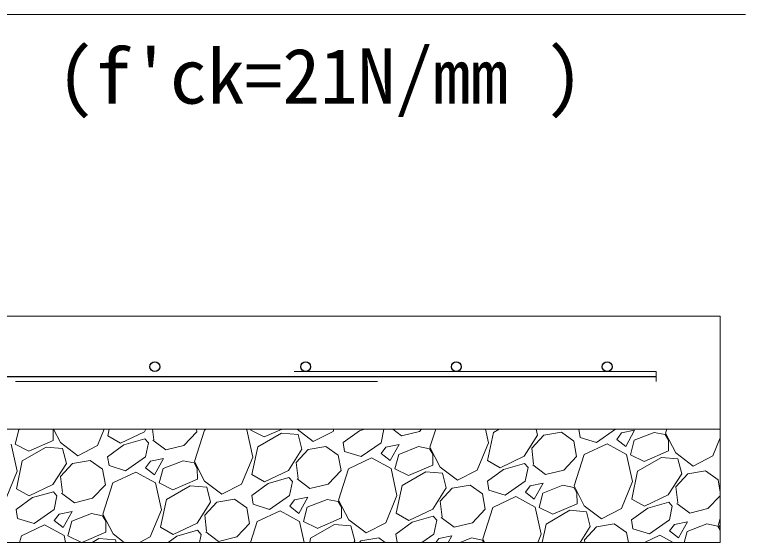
# Model space of a CAD drawing. Units: millimetres at full size; details may follow other scales. Extents: x 37600 to 71200, y -83280 to -59520.
# Drawn here: x 43269 to 44238, y -77595 to -76895 of the extents above; entities that cross this region are included whole.
import ezdxf
from ezdxf.enums import TextEntityAlignment as Align

# ---------------------------------------------------------------- set-up
doc = ezdxf.new("R2010")
doc.units = ezdxf.units.MM
doc.header["$LTSCALE"] = 80.0044
doc.linetypes.add('DASHED_SPACED', pattern=[12, 6, -6])
for name, color, linetype, lineweight in [('0_2', 4, 'Continuous', 13), ('Defpoints_5', 5, 'Continuous', 13), ('寸法', 6, 'Continuous', 13), ('鉄筋', 1, 'Continuous', 30), ('ﾊｯﾁﾝｸﾞ', 4, 'Continuous', 9)]:
    doc.layers.add(name, color=color, linetype=linetype, lineweight=lineweight)
doc.styles.add('ＭＳ ゴシック', font='')
doc.styles.get('ＭＳ ゴシック').set_extended_font_data('MS Gothic')

msp = doc.modelspace()

# ---------------------------------------------------------------- linework, layer by layer
at = {"layer": '0_2', "color": 7}
for points in [[(40305, -77295), (44205, -77295), (44205, -77445), (40305, -77445)], [(40305, -77445), (44205, -77445), (44205, -77595), (40305, -77595)]]:
    msp.add_lwpolyline(points, close=True, dxfattribs=at)
at = {"layer": 'Defpoints_5', "color": 7, "linetype": 'DASHED_SPACED'}
msp.add_lwpolyline([(40390, -77381.5), (44120, -77381.5), (44120, -77368.5), (40390, -77368.5)], close=True, dxfattribs=at)
at = {"layer": '寸法'}
msp.add_lwpolyline([(43005, -77295), (43040.78, -77223.45), (43205, -76895), (44238.33, -76895)], dxfattribs=at)
at = {"layer": '鉄筋'}
msp.add_line((40390, -77375), (44120, -77375), dxfattribs=at)
for centre in [(43455, -77362), (43655, -77362), (43855, -77362), (44055, -77362)]:
    msp.add_circle(centre, 6.5, dxfattribs=at)
at = {"layer": 'ﾊｯﾁﾝｸﾞ'}
for p, q in [((43274.77, -77445.8), (43269.64, -77464.93)), ((43276.81, -77445), (43274.77, -77445.8)), ((43319.92, -77445.6), (43319.57, -77445)), ((43320.15, -77460.02), (43319.92, -77445.6)), ((43320.65, -77445), (43329.72, -77462.58)), ((43378.88, -77466.53), (43387.71, -77445)), ((43392.54, -77453.79), (43394.4, -77445)), ((43441.14, -77448.36), (43409.43, -77463.44)), ((43443.27, -77445), (43441.14, -77448.36)), ((43453.69, -77458.9), (43452.03, -77445)), ((43493.66, -77466.54), (43510.77, -77448.57)), ((43520.66, -77446.1), (43507.47, -77487.66)), ((43510.77, -77448.57), (43510.12, -77445)), ((43522.99, -77445), (43520.66, -77446.1)), ((43577.09, -77445.85), (43575.54, -77445)), ((43584.89, -77481.76), (43577.09, -77445.85)), ((43582.45, -77445), (43582.13, -77446.17)), ((43582.13, -77446.17), (43600.23, -77455.12)), ((43600.23, -77455.12), (43623.89, -77445)), ((43643.76, -77445), (43665.2, -77461.26)), ((43665.2, -77461.26), (43691.36, -77447.77)), ((43691.36, -77447.77), (43692.5, -77445)), ((43726.44, -77446.92), (43704.8, -77462.64)), ((43733.15, -77445), (43726.44, -77446.92)), ((43758.76, -77445), (43754.99, -77462.77)), ((43770.52, -77445), (43782.04, -77453.62)), ((43782.04, -77453.62), (43806.15, -77447.78)), ((43806.15, -77447.78), (43808.79, -77445)), ((43827.54, -77445), (43819.96, -77468.9)), ((43897.38, -77463), (43893.47, -77445)), ((43896.27, -77486.28), (43904.09, -77449.43)), ((43904.09, -77449.43), (43911.76, -77445)), ((43960.67, -77445), (43962.63, -77452.81)), ((43970.79, -77452.95), (43994.39, -77449.03)), ((43994.39, -77449.03), (44010.76, -77460.59)), ((44019.25, -77455.69), (44017.47, -77445)), ((44066.06, -77445), (44040.99, -77462.54)), ((44091.45, -77446.34), (44074.1, -77449.89)), ((44079.56, -77467.75), (44091.45, -77446.34)), ((44117.33, -77449.17), (44090.99, -77459.53)), ((44131.93, -77452.06), (44117.33, -77449.17)), ((44134.08, -77445), (44132.45, -77450.15)), ((43409.43, -77463.44), (43392.54, -77453.79)), ((43441.7, -77457.74), (43413.95, -77465.68)), ((43446.41, -77463.1), (43441.7, -77457.74)), ((43591.61, -77468.18), (43623.13, -77449.98)), ((43623.13, -77449.98), (43645.19, -77451.8)), ((43645.19, -77451.8), (43650.14, -77471.57)), ((43962.63, -77452.81), (43944.87, -77480.85)), ((43954.89, -77470.21), (43970.79, -77452.95)), ((44040.99, -77462.54), (44019.25, -77455.69)), ((44074.1, -77449.89), (44067.71, -77458.42)), ((44067.71, -77458.42), (44079.56, -77467.75)), ((44090.99, -77459.53), (44085.86, -77478.66)), ((44136.13, -77459.33), (44131.93, -77452.06)), ((44132.45, -77450.15), (44145.93, -77476.31)), ((44136.37, -77473.75), (44136.13, -77459.33)), ((44195.09, -77480.26), (44205, -77456.11)), ((43272.41, -77500.51), (43264.61, -77464.6)), ((43269.64, -77464.93), (43287.74, -77473.88)), ((43279.12, -77486.94), (43310.64, -77468.74)), ((43287.74, -77473.88), (43320.15, -77460.02)), ((43310.64, -77468.74), (43332.7, -77470.55)), ((43329.72, -77462.58), (43352.72, -77480.01)), ((43352.72, -77480.01), (43378.88, -77466.53)), ((43413.95, -77465.68), (43392.31, -77481.4)), ((43446.41, -77463.1), (43442.5, -77481.52)), ((43452.47, -77459.6), (43469.55, -77472.37)), ((43469.55, -77472.37), (43493.66, -77466.54)), ((43583.78, -77505.03), (43591.61, -77468.18)), ((43658.3, -77471.71), (43681.9, -77467.78)), ((43681.9, -77467.78), (43698.28, -77479.34)), ((43706.76, -77474.44), (43704.8, -77462.64)), ((43754.99, -77462.77), (43728.5, -77481.29)), ((43761.61, -77468.64), (43755.22, -77477.18)), ((43778.96, -77465.09), (43761.61, -77468.64)), ((43767.07, -77486.5), (43778.96, -77465.09)), ((43804.85, -77467.93), (43778.5, -77478.29)), ((43819.45, -77470.82), (43804.85, -77467.93)), ((43819.96, -77468.9), (43833.45, -77495.06)), ((43882.61, -77499.01), (43897.38, -77463)), ((44014.5, -77481.06), (44010.76, -77460.59)), ((44054.89, -77464.21), (44024.39, -77478.59)), ((44080.82, -77478.33), (44054.89, -77464.21)), ((43332.7, -77470.55), (43337.65, -77490.33)), ((43650.14, -77471.57), (43632.38, -77499.61)), ((43642.4, -77488.97), (43658.3, -77471.71)), ((43728.5, -77481.29), (43706.76, -77474.44)), ((43755.22, -77477.18), (43767.07, -77486.5)), ((43778.5, -77478.29), (43773.37, -77497.42)), ((43823.65, -77478.09), (43819.45, -77470.82)), ((43823.89, -77492.5), (43823.65, -77478.09)), ((43957.42, -77491.39), (43954.89, -77470.21)), ((44024.39, -77478.59), (44011.2, -77520.15)), ((44088.62, -77514.25), (44080.82, -77478.33)), ((44085.86, -77478.66), (44103.96, -77487.61)), ((44103.96, -77487.61), (44136.37, -77473.75)), ((44145.93, -77476.31), (44168.93, -77493.74)), ((43271.3, -77523.79), (43279.12, -77486.94)), ((43345.82, -77490.46), (43369.42, -77486.54)), ((43369.42, -77486.54), (43385.79, -77498.1)), ((43394.28, -77493.2), (43392.31, -77481.4)), ((43442.5, -77481.52), (43416.01, -77500.05)), ((43449.12, -77487.4), (43442.74, -77495.94)), ((43466.47, -77483.85), (43449.12, -77487.4)), ((43454.59, -77505.26), (43466.47, -77483.85)), ((43492.36, -77486.69), (43466.01, -77497.05)), ((43506.96, -77489.57), (43492.36, -77486.69)), ((43507.47, -77487.66), (43520.96, -77513.82)), ((43570.12, -77517.77), (43584.89, -77481.76)), ((43702.02, -77499.82), (43698.28, -77479.34)), ((43742.4, -77482.97), (43711.9, -77497.34)), ((43768.34, -77497.09), (43742.4, -77482.97)), ((43913.16, -77495.93), (43896.27, -77486.28)), ((43944.87, -77480.85), (43913.16, -77495.93)), ((43997.39, -77499.02), (44014.5, -77481.06)), ((44095.34, -77500.67), (44126.86, -77482.47)), ((44126.86, -77482.47), (44148.92, -77484.28)), ((44148.92, -77484.28), (44153.87, -77504.06)), ((44168.93, -77493.74), (44195.09, -77480.26)), ((43337.65, -77490.33), (43319.89, -77518.36)), ((43329.92, -77507.73), (43345.82, -77490.46)), ((43389.53, -77518.57), (43385.79, -77498.1)), ((43416.01, -77500.05), (43394.28, -77493.2)), ((43442.74, -77495.94), (43454.59, -77505.26)), ((43466.01, -77497.05), (43460.89, -77516.17)), ((43511.16, -77496.85), (43506.96, -77489.57)), ((43511.4, -77511.26), (43511.16, -77496.85)), ((43644.93, -77510.14), (43642.4, -77488.97)), ((43711.9, -77497.34), (43698.72, -77538.9)), ((43776.14, -77533), (43768.34, -77497.09)), ((43773.37, -77497.42), (43791.47, -77506.36)), ((43791.47, -77506.37), (43823.89, -77492.5)), ((43833.45, -77495.06), (43856.45, -77512.5)), ((43917.68, -77498.16), (43896.05, -77513.89)), ((43945.43, -77490.22), (43917.68, -77498.16)), ((43950.14, -77495.59), (43945.43, -77490.22)), ((43950.14, -77495.59), (43946.23, -77514.01)), ((43956.2, -77492.09), (43973.28, -77504.86)), ((43257.63, -77536.53), (43272.41, -77500.51)), ((43332.44, -77528.9), (43329.92, -77507.73)), ((43429.91, -77501.72), (43399.41, -77516.1)), ((43455.85, -77515.85), (43429.91, -77501.72)), ((43600.67, -77514.68), (43583.78, -77505.03)), ((43632.38, -77499.61), (43600.67, -77514.68)), ((43684.9, -77517.78), (43702.02, -77499.82)), ((43782.85, -77519.43), (43814.37, -77501.23)), ((43814.37, -77501.23), (43836.43, -77503.04)), ((43836.43, -77503.04), (43841.39, -77522.81)), ((43856.45, -77512.5), (43882.61, -77499.01)), ((43973.28, -77504.86), (43997.39, -77499.02)), ((44087.51, -77537.52), (44095.34, -77500.67)), ((44153.87, -77504.06), (44136.11, -77532.09)), ((44146.14, -77521.46), (44162.03, -77504.19)), ((44162.03, -77504.19), (44185.63, -77500.27)), ((44185.63, -77500.27), (44202.01, -77511.83)), ((43399.41, -77516.1), (43386.23, -77557.66)), ((43463.65, -77551.76), (43455.85, -77515.85)), ((43460.89, -77516.17), (43478.99, -77525.12)), ((43478.99, -77525.12), (43511.4, -77511.26)), ((43520.96, -77513.82), (43543.96, -77531.26)), ((43605.19, -77516.92), (43583.56, -77532.64)), ((43632.94, -77508.98), (43605.19, -77516.92)), ((43637.66, -77514.34), (43632.94, -77508.98)), ((43637.66, -77514.34), (43633.74, -77532.77)), ((43643.72, -77510.84), (43660.79, -77523.62)), ((43898.01, -77525.69), (43896.05, -77513.89)), ((43946.23, -77514.01), (43919.74, -77532.54)), ((43970.2, -77516.34), (43952.86, -77519.89)), ((43958.32, -77537.75), (43970.2, -77516.34)), ((44073.85, -77550.26), (44088.62, -77514.25)), ((44205, -77528.22), (44202.01, -77511.83)), ((43288.18, -77533.44), (43271.3, -77523.79)), ((43319.89, -77518.36), (43288.18, -77533.44)), ((43372.42, -77536.54), (43389.53, -77518.57)), ((43470.36, -77538.18), (43501.89, -77519.98)), ((43501.89, -77519.98), (43523.95, -77521.8)), ((43523.95, -77521.8), (43528.9, -77541.57)), ((43543.96, -77531.26), (43570.12, -77517.77)), ((43660.79, -77523.62), (43684.9, -77517.78)), ((43775.03, -77556.28), (43782.85, -77519.43)), ((43841.38, -77522.81), (43823.62, -77550.85)), ((43833.65, -77540.21), (43849.55, -77522.95)), ((43849.55, -77522.95), (43873.15, -77519.03)), ((43873.15, -77519.03), (43889.52, -77530.59)), ((43919.74, -77532.54), (43898.01, -77525.69)), ((43952.86, -77519.89), (43946.47, -77528.42)), ((43996.09, -77519.17), (43969.74, -77529.53)), ((44010.69, -77522.06), (43996.09, -77519.17)), ((44014.89, -77529.33), (44010.69, -77522.06)), ((44011.2, -77520.15), (44024.69, -77546.31)), ((44148.66, -77542.63), (44146.14, -77521.46)), ((43292.71, -77535.68), (43271.07, -77551.4)), ((43320.46, -77527.74), (43292.71, -77535.68)), ((43325.17, -77533.1), (43320.46, -77527.74)), ((43325.17, -77533.1), (43321.26, -77551.52)), ((43331.23, -77529.6), (43348.31, -77542.37)), ((43348.31, -77542.37), (43372.42, -77536.54)), ((43585.52, -77544.44), (43583.56, -77532.64)), ((43633.74, -77532.77), (43607.26, -77551.29)), ((43657.72, -77535.09), (43640.37, -77538.64)), ((43645.83, -77556.5), (43657.72, -77535.09)), ((43761.36, -77569.01), (43776.14, -77533)), ((43893.26, -77551.06), (43889.52, -77530.59)), ((43933.64, -77534.21), (43903.15, -77548.59)), ((43959.58, -77548.33), (43933.64, -77534.21)), ((43946.47, -77528.42), (43958.32, -77537.75)), ((43969.74, -77529.53), (43964.62, -77548.66)), ((44015.13, -77543.75), (44014.89, -77529.33)), ((44136.11, -77532.09), (44104.4, -77547.17)), ((44188.63, -77550.27), (44205, -77533.09)), ((43462.54, -77575.03), (43470.36, -77538.18)), ((43528.9, -77541.57), (43511.14, -77569.61)), ((43521.16, -77558.97), (43537.06, -77541.71)), ((43537.06, -77541.71), (43560.66, -77537.78)), ((43560.66, -77537.78), (43577.03, -77549.34)), ((43607.26, -77551.29), (43585.52, -77544.44)), ((43640.37, -77538.64), (43633.98, -77547.18)), ((43683.6, -77537.93), (43657.26, -77548.29)), ((43698.2, -77540.82), (43683.6, -77537.93)), ((43702.4, -77548.09), (43698.2, -77540.82)), ((43698.72, -77538.9), (43712.2, -77565.06)), ((43836.17, -77561.39), (43833.65, -77540.21)), ((43982.72, -77557.61), (44015.13, -77543.75)), ((44024.69, -77546.31), (44047.69, -77563.74)), ((44104.4, -77547.17), (44087.51, -77537.52)), ((44136.67, -77541.47), (44108.93, -77549.41)), ((44141.39, -77546.83), (44136.67, -77541.47)), ((44147.45, -77543.33), (44164.52, -77556.1)), ((43273.03, -77563.2), (43271.07, -77551.4)), ((43321.26, -77551.52), (43294.77, -77570.05)), ((43345.23, -77553.85), (43327.88, -77557.4)), ((43333.34, -77575.26), (43345.23, -77553.85)), ((43448.88, -77587.77), (43463.65, -77551.76)), ((43580.77, -77569.82), (43577.03, -77549.34)), ((43621.16, -77552.97), (43590.66, -77567.34)), ((43647.09, -77567.09), (43621.16, -77552.97)), ((43633.98, -77547.18), (43645.83, -77556.5)), ((43657.26, -77548.29), (43652.13, -77567.42)), ((43702.64, -77562.5), (43702.4, -77548.09)), ((43791.91, -77565.93), (43775.03, -77556.28)), ((43823.62, -77550.85), (43791.91, -77565.93)), ((43876.15, -77569.02), (43893.26, -77551.06)), ((43903.15, -77548.59), (43889.96, -77590.15)), ((43967.38, -77584.25), (43959.58, -77548.33)), ((43964.62, -77548.66), (43982.72, -77557.61)), ((43974.09, -77570.67), (44005.62, -77552.47)), ((44005.62, -77552.47), (44027.68, -77554.28)), ((44027.68, -77554.28), (44032.63, -77574.06)), ((44047.69, -77563.74), (44073.85, -77550.26)), ((44108.92, -77549.41), (44087.29, -77565.13)), ((44141.39, -77546.83), (44137.47, -77565.25)), ((44164.52, -77556.1), (44188.63, -77550.27)), ((43294.77, -77570.05), (43273.03, -77563.2)), ((43327.88, -77557.4), (43321.49, -77565.94)), ((43321.49, -77565.94), (43333.34, -77575.26)), ((43371.12, -77556.69), (43344.77, -77567.05)), ((43385.72, -77559.57), (43371.12, -77556.69)), ((43389.92, -77566.85), (43385.72, -77559.57)), ((43386.23, -77557.66), (43399.72, -77583.82)), ((43523.69, -77580.14), (43521.16, -77558.97)), ((43670.23, -77576.37), (43702.64, -77562.5)), ((43712.2, -77565.06), (43735.2, -77582.5)), ((43824.19, -77560.22), (43796.44, -77568.16)), ((43828.9, -77565.59), (43824.19, -77560.22)), ((43828.9, -77565.59), (43824.99, -77584.01)), ((43834.96, -77562.09), (43852.04, -77574.86)), ((44089.25, -77576.93), (44087.29, -77565.13)), ((44137.47, -77565.25), (44110.99, -77583.78)), ((44205, -77563.34), (44202.45, -77571.39)), ((43308.67, -77571.72), (43278.17, -77586.1)), ((43334.61, -77585.85), (43308.67, -77571.72)), ((43344.77, -77567.05), (43339.64, -77586.17)), ((43390.15, -77581.26), (43389.92, -77566.85)), ((43479.43, -77584.68), (43462.54, -77575.03)), ((43511.14, -77569.61), (43479.43, -77584.68)), ((43563.66, -77587.78), (43580.77, -77569.82)), ((43590.66, -77567.34), (43581.88, -77595)), ((43653.16, -77595), (43647.09, -77567.09)), ((43652.13, -77567.42), (43670.23, -77576.36)), ((43661.61, -77589.43), (43693.13, -77571.23)), ((43693.13, -77571.23), (43715.19, -77573.04)), ((43715.19, -77573.04), (43720.14, -77592.81)), ((43735.2, -77582.5), (43761.36, -77569.01)), ((43796.44, -77568.16), (43774.8, -77583.89)), ((43852.04, -77574.86), (43876.15, -77569.02)), ((43968.93, -77595), (43974.09, -77570.67)), ((44032.63, -77574.06), (44019.36, -77595)), ((44024.89, -77591.46), (44040.79, -77574.19)), ((44040.79, -77574.19), (44064.39, -77570.27)), ((44064.39, -77570.27), (44080.76, -77581.83)), ((44144.1, -77571.13), (44137.71, -77579.67)), ((44161.45, -77567.58), (44144.1, -77571.13)), ((44149.56, -77588.99), (44161.45, -77567.58)), ((44187.33, -77570.42), (44160.99, -77580.78)), ((44201.93, -77573.3), (44187.33, -77570.42)), ((44205, -77578.61), (44201.93, -77573.3)), ((44202.45, -77571.39), (44205, -77576.34)), ((43358.03, -77595), (43390.15, -77581.26)), ((43399.72, -77583.82), (43414.46, -77595)), ((43511.7, -77578.98), (43483.95, -77586.92)), ((43516.41, -77584.34), (43511.7, -77578.98)), ((43516.41, -77584.34), (43514.15, -77595)), ((43522.47, -77580.84), (43539.55, -77593.62)), ((43776.65, -77595), (43774.8, -77583.89)), ((43824.99, -77584.01), (43809.28, -77595)), ((43962.97, -77595), (43967.38, -77584.25)), ((44083.17, -77595), (44080.76, -77581.83)), ((44110.99, -77583.78), (44089.25, -77576.93)), ((44124.89, -77585.45), (44104.63, -77595)), ((44142.42, -77595), (44124.89, -77585.45)), ((44137.71, -77579.67), (44149.56, -77588.99)), ((44160.99, -77580.78), (44157.18, -77595)), ((43278.17, -77586.1), (43275.35, -77595)), ((43336.59, -77595), (43334.61, -77585.85)), ((43339.64, -77586.17), (43357.5, -77595)), ((43371.95, -77595), (43380.64, -77589.98)), ((43380.64, -77589.98), (43402.7, -77591.8)), ((43402.7, -77591.8), (43403.51, -77595)), ((43434.85, -77595), (43448.88, -77587.77)), ((43483.95, -77586.92), (43472.83, -77595)), ((43539.55, -77593.62), (43563.66, -77587.78)), ((43660.42, -77595), (43661.61, -77589.43)), ((43720.14, -77592.81), (43718.76, -77595)), ((43726.42, -77595), (43728.3, -77592.95)), ((43728.3, -77592.95), (43751.9, -77589.03)), ((43751.9, -77589.03), (43760.36, -77595)), ((43831.61, -77589.89), (43827.79, -77595)), ((43848.96, -77586.34), (43831.61, -77589.89)), ((43844.15, -77595), (43848.96, -77586.34)), ((43874.85, -77589.17), (43860.03, -77595)), ((43889.45, -77592.06), (43874.85, -77589.17)), ((43891.15, -77595), (43889.45, -77592.06)), ((43889.96, -77590.15), (43892.46, -77595)), ((44025.31, -77595), (44024.89, -77591.46))]:
    msp.add_line(p, q, dxfattribs=at)

# ---------------------------------------------------------------- texts
at = {"layer": '寸法', "color": 3, "style": 'ＭＳ ゴシック'}
msp.add_text("(f'ck=21N/mm )", height=73.31, dxfattribs=at).set_placement((43325, -77035), align=Align.BOTTOM_LEFT)

doc.saveas('drawing.dxf')
